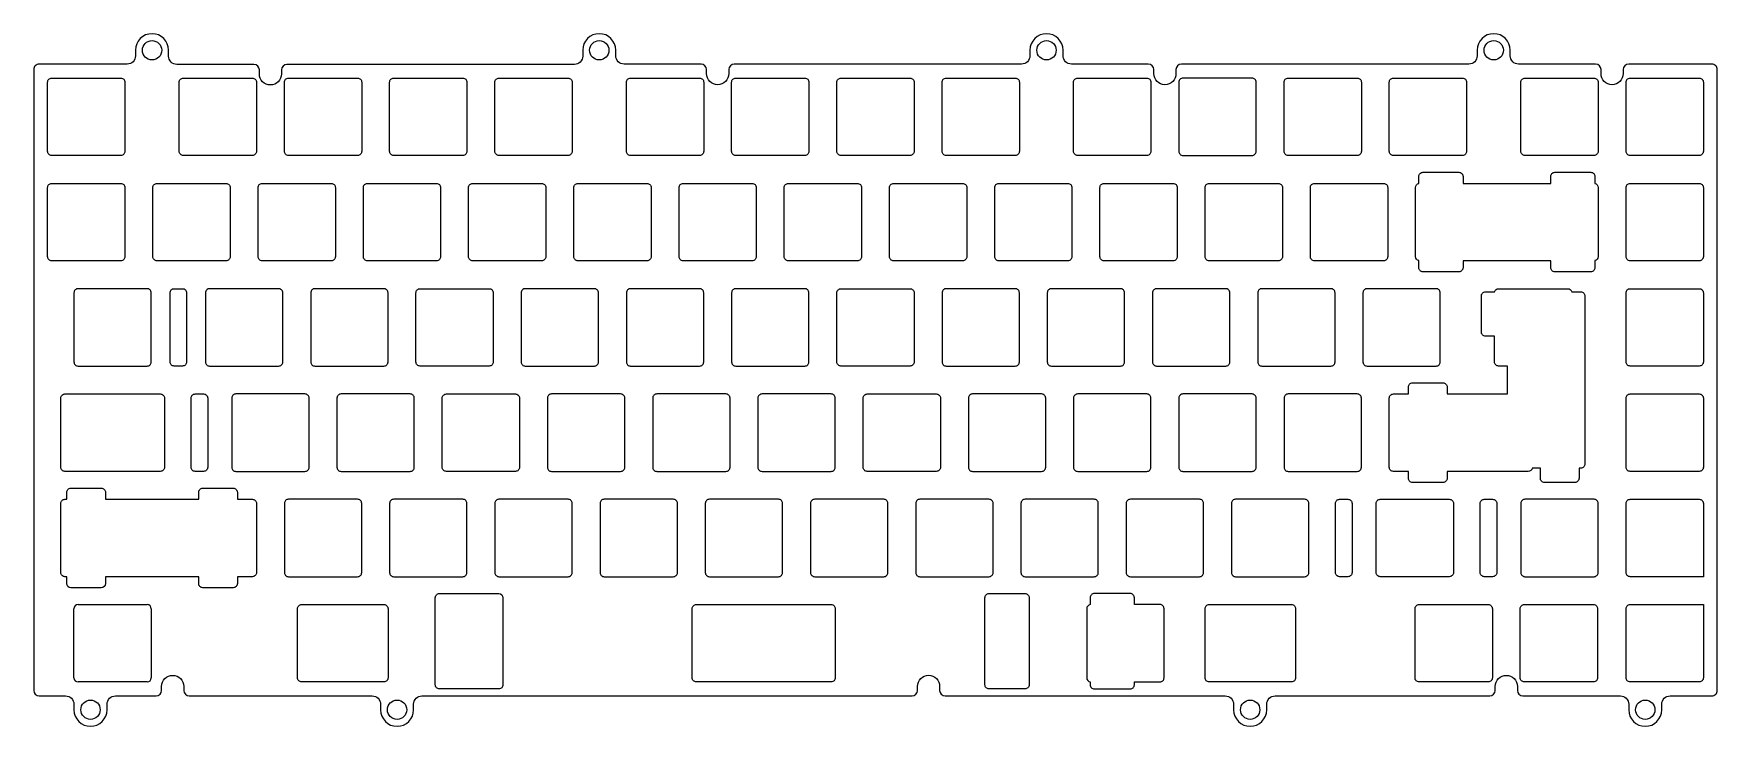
# Model space of a CAD drawing. Header units: millimetres. Extents: x 0 to 305, y -120 to 5.
import ezdxf

# ---------------------------------------------------------------- set-up
doc = ezdxf.new("R2010")
doc.units = ezdxf.units.MM
doc.layers.get('0').update_dxf_attribs({"linetype": 'CONTINUOUS'})

msp = doc.modelspace()

# ---------------------------------------------------------------- linework, layer by layer
for p, q in [((7.29, -111.03), (7.29, -98.53)), ((8.04, -97.78), (20.54, -97.78)), ((21.29, -98.53), (21.29, -111.03)), ((20.54, -111.78), (8.04, -111.78))]:
    msp.add_line(p, q)
for points in [[(304.8, -113.3), (304.8, -1, 0.414214), (303.8, 0), (288.75, 0, 0.413779), (287.75, -1), (287.75, -1.73, -1), (283.75, -1.73), (283.75, -1, 0.413779), (282.75, 0), (268.82, 0, -0.414214), (267.32, 1.5), (267.32, 2.5, 1), (261.32, 2.5), (261.32, 1.5, -0.414214), (259.82, 0), (207.79, 0, 0.413779), (206.79, -1), (206.79, -1.73, -1), (202.79, -1.73), (202.79, -1, 0.413779), (201.79, 0), (187.86, 0, -0.414214), (186.36, 1.5), (186.36, 2.5, 1), (180.36, 2.5), (180.36, 1.5, -0.414214), (178.86, 0), (126.83, 0, 0.413779), (125.83, -1), (125.83, -1.73, -1), (121.83, -1.73), (121.82, -1, 0.413779), (120.82, 0), (106.89, 0, -0.414214), (105.39, 1.5), (105.39, 2.5, 1), (99.39, 2.5), (99.39, 1.44, -0.414214), (97.89, -0.06), (45.86, -0.06, 0.413779), (44.86, -1.06), (44.86, -1.78, -1), (40.86, -1.78), (40.86, -1.06, 0.413779), (39.86, -0.06), (25.93, -0.06, -0.414214), (24.43, 1.44), (24.43, 2.5, 1), (18.43, 2.5), (18.43, 1.5, -0.414214), (16.93, 0), (1, 0, 0.414214), (0, -1), (0, -113.3, 0.414155), (1, -114.3), (5.79, -114.3, -0.414214), (7.29, -115.8), (7.29, -116.8, 1), (13.29, -116.8), (13.29, -115.8, -0.414214), (14.79, -114.3), (22.17, -114.3, 0.413779), (23.17, -113.3), (23.17, -112.58, -1), (27.17, -112.58), (27.17, -113.3, 0.413779), (28.17, -114.3), (61.29, -114.3, -0.414214), (62.79, -115.8), (62.79, -116.8, 1), (68.79, -116.8), (68.79, -115.8, -0.414214), (70.29, -114.3), (159.01, -114.3, 0.413779), (160.01, -113.3), (160.01, -112.57, -1), (164.01, -112.57), (164.01, -113.3, 0.413779), (165.01, -114.3), (215.73, -114.3, -0.414214), (217.23, -115.8), (217.23, -116.8, 1), (223.23, -116.8), (223.23, -115.8, -0.414214), (224.73, -114.3), (263.6, -114.3, 0.413779), (264.6, -113.3), (264.6, -112.58, -1), (268.6, -112.58), (268.6, -113.3, 0.413779), (269.6, -114.3), (287.25, -114.3, -0.414214), (288.75, -115.8), (288.75, -116.8, 1), (294.75, -116.8), (294.75, -115.8, -0.414214), (296.25, -114.3), (303.8, -114.3, 0.414214)], [(15.78, -2.53, -0.414214), (16.52, -3.28), (16.52, -15.78, -0.414214), (15.78, -16.53), (3.28, -16.53, -0.414214), (2.52, -15.78), (2.52, -3.28, -0.414214), (3.28, -2.53)], [(26.34, -3.28, -0.414214), (27.09, -2.53), (39.59, -2.53, -0.414214), (40.34, -3.28), (40.34, -15.78, -0.414214), (39.59, -16.53), (27.09, -16.53, -0.414214), (26.34, -15.78)], [(59.39, -3.28), (59.39, -15.78, -0.414214), (58.64, -16.53), (46.14, -16.53, -0.414214), (45.39, -15.78), (45.39, -3.28, -0.414214), (46.14, -2.53), (58.64, -2.53, -0.414214)], [(78.44, -3.28), (78.44, -15.78, -0.414214), (77.69, -16.53), (65.19, -16.53, -0.414214), (64.44, -15.78), (64.44, -3.28, -0.414214), (65.19, -2.53), (77.69, -2.53, -0.414214)], [(96.74, -2.53, -0.414214), (97.49, -3.28), (97.49, -15.78, -0.414214), (96.74, -16.53), (84.24, -16.53, -0.414214), (83.49, -15.78), (83.49, -3.28, -0.414214), (84.24, -2.53)], [(120.55, -16.53), (108.05, -16.53, -0.414214), (107.3, -15.78), (107.3, -3.28, -0.414214), (108.05, -2.53), (120.55, -2.53, -0.414214), (121.3, -3.28), (121.3, -15.78, -0.414214)], [(140.35, -3.28), (140.35, -15.78, -0.414214), (139.6, -16.53), (127.1, -16.53, -0.414214), (126.35, -15.78), (126.35, -3.28, -0.414214), (127.1, -2.53), (139.6, -2.53, -0.414214)], [(158.65, -2.53, -0.414214), (159.4, -3.28), (159.4, -15.78, -0.414214), (158.65, -16.53), (146.15, -16.53, -0.414214), (145.4, -15.78), (145.4, -3.28, -0.414214), (146.15, -2.53)], [(165.2, -16.53, -0.414214), (164.45, -15.78), (164.45, -3.28, -0.414214), (165.2, -2.53), (177.7, -2.53, -0.414214), (178.45, -3.28), (178.45, -15.78, -0.414214), (177.7, -16.53)], [(202.26, -3.28), (202.26, -15.78, -0.414214), (201.51, -16.53), (189.01, -16.53, -0.414214), (188.26, -15.78), (188.26, -3.28, -0.414214), (189.01, -2.53), (201.51, -2.53, -0.414214)], [(208.06, -2.53, 0.414214), (207.31, -3.28), (207.31, -15.78, 0.414214), (208.06, -16.53), (220.56, -16.53, 0.414214), (221.31, -15.78), (221.31, -3.28, 0.414214), (220.56, -2.53)], [(227.11, -16.53, -0.414214), (226.36, -15.78), (226.36, -3.28, -0.414214), (227.11, -2.53), (239.61, -2.53, -0.414214), (240.36, -3.28), (240.36, -15.78, -0.414214), (239.61, -16.53)], [(246.16, -2.53), (258.66, -2.53, -0.414214), (259.41, -3.28), (259.41, -15.78, -0.414214), (258.66, -16.53), (246.16, -16.53, -0.414214), (245.41, -15.78), (245.41, -3.28, -0.414214)], [(283.22, -3.28), (283.22, -15.78, -0.414214), (282.48, -16.53), (269.98, -16.53, -0.414214), (269.23, -15.78), (269.23, -3.28, -0.414214), (269.98, -2.53), (282.48, -2.53, -0.414214)], [(289.02, -2.53), (301.52, -2.53, -0.414214), (302.27, -3.28), (302.27, -15.78, -0.414214), (301.52, -16.53), (289.02, -16.53, -0.414214), (288.27, -15.78), (288.27, -3.28, -0.414214)], [(251.51, -19.58), (258.01, -19.58, -0.414214), (258.76, -20.33), (258.76, -21.58), (274.64, -21.58), (274.64, -20.33, -0.414214), (275.39, -19.58), (281.89, -19.58, -0.414214), (282.64, -20.33), (282.64, -21.59, -0.351408), (283.22, -22.33), (283.22, -34.83, -0.351408), (282.64, -35.56), (282.64, -36.83, -0.414214), (281.89, -37.58), (275.39, -37.58, -0.414214), (274.64, -36.83), (274.64, -35.58), (258.76, -35.58), (258.76, -36.83, -0.414214), (258.01, -37.58), (251.51, -37.58, -0.414214), (250.76, -36.83), (250.76, -35.56, -0.351408), (250.18, -34.83), (250.18, -22.33, -0.351408), (250.76, -21.59), (250.76, -20.33, -0.414214)], [(16.52, -22.33), (16.52, -34.83, -0.414214), (15.78, -35.58), (3.28, -35.58, -0.414214), (2.52, -34.83), (2.52, -22.33, -0.414214), (3.28, -21.58), (15.78, -21.58, -0.414214)], [(22.32, -35.58, -0.414214), (21.58, -34.83), (21.58, -22.33, -0.414214), (22.32, -21.58), (34.83, -21.58, -0.414214), (35.58, -22.33), (35.58, -34.83, -0.414214), (34.83, -35.58)], [(54.62, -34.83, -0.414214), (53.87, -35.58), (41.38, -35.58, -0.414214), (40.62, -34.83), (40.62, -22.33, -0.414214), (41.38, -21.58), (53.87, -21.58, -0.414214), (54.62, -22.33)], [(60.43, -35.58, -0.414214), (59.68, -34.83), (59.68, -22.33, -0.414214), (60.43, -21.58), (72.93, -21.58, -0.414214), (73.67, -22.33), (73.67, -34.83, -0.414214), (72.93, -35.58)], [(79.47, -21.58), (91.97, -21.58, -0.414214), (92.72, -22.33), (92.72, -34.83, -0.414214), (91.97, -35.58), (79.47, -35.58, -0.414214), (78.72, -34.83), (78.72, -22.33, -0.414214)], [(98.53, -35.58, -0.414214), (97.78, -34.83), (97.78, -22.33, -0.414214), (98.53, -21.58), (111.03, -21.58, -0.414214), (111.78, -22.33), (111.78, -34.83, -0.414214), (111.03, -35.58)], [(116.83, -22.33, -0.414214), (117.58, -21.58), (130.07, -21.58, -0.414214), (130.82, -22.33), (130.82, -34.83, -0.414214), (130.07, -35.58), (117.58, -35.58, -0.414214), (116.83, -34.83)], [(136.62, -35.58, -0.414214), (135.88, -34.83), (135.88, -22.33, -0.414214), (136.62, -21.58), (149.12, -21.58, -0.414214), (149.88, -22.33), (149.88, -34.83, -0.414214), (149.12, -35.58)], [(168.18, -35.58), (155.68, -35.58, -0.414214), (154.93, -34.83), (154.93, -22.33, -0.414214), (155.68, -21.58), (168.18, -21.58, -0.414214), (168.93, -22.33), (168.93, -34.83, -0.414214)], [(174.72, -35.58, -0.414214), (173.98, -34.83), (173.98, -22.33, -0.414214), (174.72, -21.58), (187.22, -21.58, -0.414214), (187.97, -22.33), (187.97, -34.83, -0.414214), (187.22, -35.58)], [(193.78, -21.58), (206.28, -21.58, -0.414214), (207.03, -22.33), (207.03, -34.83, -0.414214), (206.28, -35.58), (193.78, -35.58, -0.414214), (193.03, -34.83), (193.03, -22.33, -0.414214)], [(212.82, -21.58), (225.32, -21.58, -0.414214), (226.08, -22.33), (226.08, -34.83, -0.414214), (225.32, -35.58), (212.82, -35.58, -0.414214), (212.07, -34.83), (212.07, -22.33, -0.414214)], [(244.38, -21.58, -0.414214), (245.13, -22.33), (245.13, -34.83, -0.414214), (244.38, -35.58), (231.88, -35.58, -0.414214), (231.12, -34.83), (231.12, -22.33, -0.414214), (231.88, -21.58)], [(289.02, -21.58), (301.52, -21.58, -0.414214), (302.27, -22.33), (302.27, -34.83, -0.414214), (301.52, -35.58), (289.02, -35.58, -0.414214), (288.27, -34.83), (288.27, -22.33, -0.414214)], [(21.29, -41.38, 0.414214), (20.54, -40.63), (8.04, -40.63, 0.414214), (7.29, -41.38), (7.29, -53.88, 0.414214), (8.04, -54.63), (20.54, -54.63, 0.414214), (21.29, -53.88)], [(26.94, -40.63, -0.414214), (27.69, -41.38), (27.69, -53.88, -0.414214), (26.94, -54.63), (25.44, -54.63, -0.414214), (24.69, -53.88), (24.69, -41.38, -0.414214), (25.44, -40.63)], [(45.1, -53.88), (45.1, -41.38, 0.414214), (44.35, -40.63), (31.85, -40.63, 0.414214), (31.1, -41.38), (31.1, -53.88, 0.414214), (31.85, -54.63), (44.35, -54.63, 0.414214)], [(63.4, -54.63, 0.414214), (64.15, -53.88), (64.15, -41.38, 0.414214), (63.4, -40.63), (50.9, -40.63, 0.414214), (50.15, -41.38), (50.15, -53.88, 0.414214), (50.9, -54.63)], [(69.2, -53.88), (69.2, -41.38, -0.414214), (69.95, -40.63), (82.45, -40.63, -0.414214), (83.2, -41.38), (83.2, -53.88, -0.414214), (82.45, -54.63), (69.95, -54.63, -0.414214)], [(88.25, -53.88, 0.414214), (89, -54.63), (101.5, -54.63, 0.414214), (102.25, -53.88), (102.25, -41.38, 0.414214), (101.5, -40.63), (89, -40.63, 0.414214), (88.25, -41.38)], [(107.3, -41.38), (107.3, -53.88, 0.414214), (108.05, -54.63), (120.55, -54.63, 0.414214), (121.3, -53.88), (121.3, -41.38, 0.414214), (120.55, -40.63), (108.05, -40.63, 0.414214)], [(140.35, -41.38, 0.414214), (139.6, -40.63), (127.1, -40.63, 0.414214), (126.35, -41.38), (126.35, -53.88, 0.414214), (127.1, -54.63), (139.6, -54.63, 0.414214), (140.35, -53.88)], [(158.65, -54.63), (146.15, -54.63, -0.414214), (145.4, -53.88), (145.4, -41.38, -0.414214), (146.15, -40.63), (158.65, -40.63, -0.414214), (159.4, -41.38), (159.4, -53.88, -0.414214)], [(178.45, -41.38, 0.414214), (177.7, -40.63), (165.2, -40.63, 0.414214), (164.45, -41.38), (164.45, -53.88, 0.414214), (165.2, -54.63), (177.7, -54.63, 0.414214), (178.45, -53.88)], [(184.25, -40.63, 0.414214), (183.5, -41.38), (183.5, -53.88, 0.414214), (184.25, -54.63), (196.75, -54.63, 0.414214), (197.5, -53.88), (197.5, -41.38, 0.414214), (196.75, -40.63)], [(202.55, -53.88, 0.414214), (203.3, -54.63), (215.8, -54.63, 0.414214), (216.55, -53.88), (216.55, -41.38, 0.414214), (215.8, -40.63), (203.3, -40.63, 0.414214), (202.55, -41.38)], [(222.35, -40.63, 0.414214), (221.6, -41.38), (221.6, -53.88, 0.414214), (222.35, -54.63), (234.85, -54.63, 0.414214), (235.6, -53.88), (235.6, -41.38, 0.414214), (234.85, -40.63)], [(253.9, -54.63, 0.414214), (254.65, -53.88), (254.65, -41.38, 0.414214), (253.9, -40.63), (241.4, -40.63, 0.414214), (240.65, -41.38), (240.65, -53.88, 0.414214), (241.4, -54.63)], [(245.41, -72.93), (245.41, -60.43, -0.414214), (246.16, -59.68), (248.88, -59.68), (248.88, -58.42, -0.414214), (249.63, -57.67), (255.13, -57.67, -0.414214), (255.88, -58.42), (255.88, -59.68), (266.84, -59.68), (266.84, -54.63), (265.21, -54.63, -0.414214), (264.46, -53.88), (264.46, -49.21), (262.83, -49.21, -0.414214), (262.08, -48.46), (262.08, -41.96, -0.414214), (262.83, -41.21), (264.48, -41.21, -0.351408), (265.21, -40.63), (277.71, -40.63, -0.351408), (278.44, -41.21), (280.09, -41.21, -0.414214), (280.84, -41.96), (280.84, -48.46), (280.84, -50.9), (280.84, -72.34, -0.414214), (280.09, -73.09), (279.76, -73.09), (279.76, -74.93, -0.414214), (279.01, -75.68), (273.51, -75.68, -0.414214), (272.76, -74.93), (272.76, -73.09), (271.3, -73.09, -0.351408), (270.57, -73.68), (255.88, -73.68), (255.88, -74.93, -0.414214), (255.13, -75.68), (249.63, -75.68, -0.414214), (248.88, -74.93), (248.88, -73.68), (246.16, -73.68, -0.414214)], [(288.27, -53.88), (288.27, -41.38, -0.414214), (289.02, -40.63), (301.52, -40.63, -0.414214), (302.27, -41.38), (302.27, -53.88, -0.414214), (301.52, -54.63), (289.02, -54.63, -0.414214)], [(5.66, -59.68), (22.92, -59.68, -0.414214), (23.67, -60.43), (23.67, -72.93, -0.414214), (22.92, -73.68), (5.66, -73.68, -0.414214), (4.91, -72.93), (4.91, -60.43, -0.414214)], [(30.75, -73.68), (29.25, -73.68, -0.414214), (28.5, -72.93), (28.5, -60.43, -0.414214), (29.25, -59.68), (30.75, -59.68, -0.414214), (31.5, -60.43), (31.5, -72.93, -0.414214)], [(49.11, -59.68), (36.61, -59.68, 0.414214), (35.86, -60.43), (35.86, -72.93, 0.414214), (36.61, -73.68), (49.11, -73.68, 0.414214), (49.86, -72.93), (49.86, -60.43, 0.414214)], [(68.91, -72.93), (68.91, -60.43, 0.414214), (68.16, -59.68), (55.66, -59.68, 0.414214), (54.91, -60.43), (54.91, -72.93, 0.414214), (55.66, -73.68), (68.16, -73.68, 0.414214)], [(87.96, -72.93, -0.414214), (87.21, -73.68), (74.71, -73.68, -0.414214), (73.96, -72.93), (73.96, -60.43, -0.414214), (74.71, -59.68), (87.21, -59.68, -0.414214), (87.96, -60.43)], [(93.01, -72.93, 0.414214), (93.76, -73.68), (106.26, -73.68, 0.414214), (107.01, -72.93), (107.01, -60.43, 0.414214), (106.26, -59.68), (93.76, -59.68, 0.414214), (93.01, -60.43)], [(112.06, -72.93, 0.414214), (112.81, -73.68), (125.31, -73.68, 0.414214), (126.06, -72.93), (126.06, -60.43, 0.414214), (125.31, -59.68), (112.81, -59.68, 0.414214), (112.06, -60.43)], [(131.11, -60.43), (131.11, -72.93, 0.414214), (131.86, -73.68), (144.36, -73.68, 0.414214), (145.11, -72.93), (145.11, -60.43, 0.414214), (144.36, -59.68), (131.86, -59.68, 0.414214)], [(164.16, -60.43), (164.16, -72.93, -0.414214), (163.41, -73.68), (150.91, -73.68, -0.414214), (150.16, -72.93), (150.16, -60.43, -0.414214), (150.91, -59.68), (163.41, -59.68, -0.414214)], [(182.46, -59.68), (169.96, -59.68, 0.414214), (169.21, -60.43), (169.21, -72.93, 0.414214), (169.96, -73.68), (182.46, -73.68, 0.414214), (183.21, -72.93), (183.21, -60.43, 0.414214)], [(188.26, -60.43), (188.26, -72.93, 0.414214), (189.01, -73.68), (201.51, -73.68, 0.414214), (202.26, -72.93), (202.26, -60.43, 0.414214), (201.51, -59.68), (189.01, -59.68, 0.414214)], [(208.06, -59.68, 0.414214), (207.31, -60.43), (207.31, -72.93, 0.414214), (208.06, -73.68), (220.56, -73.68, 0.414214), (221.31, -72.93), (221.31, -60.43, 0.414214), (220.56, -59.68)], [(227.11, -59.68, 0.414214), (226.36, -60.43), (226.36, -72.93, 0.414214), (227.11, -73.68), (239.61, -73.68, 0.414214), (240.36, -72.93), (240.36, -60.43, 0.414214), (239.61, -59.68)], [(302.27, -72.93, -0.414214), (301.52, -73.68), (289.02, -73.68, -0.414214), (288.27, -72.93), (288.27, -60.43, -0.414214), (289.02, -59.68), (301.52, -59.68, -0.414214), (302.27, -60.43)], [(39.59, -92.73), (36.87, -92.73), (36.87, -93.97, -0.414214), (36.12, -94.72), (30.62, -94.72, -0.414214), (29.87, -93.97), (29.87, -92.73), (12.99, -92.73), (12.99, -93.97, -0.41421), (12.24, -94.72), (6.74, -94.72, -0.414212), (5.99, -93.97), (5.99, -92.73), (5.66, -92.73, -0.414214), (4.91, -91.98), (4.91, -79.48, -0.414214), (5.66, -78.73), (5.99, -78.73), (5.99, -77.47, -0.414214), (6.74, -76.72), (12.24, -76.72, -0.414214), (12.99, -77.47), (12.99, -78.73), (29.87, -78.73), (29.87, -77.47, -0.414214), (30.62, -76.72), (36.12, -76.72, -0.414214), (36.87, -77.47), (36.87, -78.73), (39.59, -78.73, -0.414214), (40.34, -79.48), (40.34, -91.98, -0.414214)], [(58.64, -92.73, 0.414214), (59.39, -91.98), (59.39, -79.48, 0.414214), (58.64, -78.73), (46.14, -78.73, 0.414214), (45.39, -79.48), (45.39, -91.98, 0.414214), (46.14, -92.73)], [(77.69, -92.73, 0.414214), (78.44, -91.98), (78.44, -79.48, 0.414214), (77.69, -78.73), (65.19, -78.73, 0.414214), (64.44, -79.48), (64.44, -91.98, 0.414214), (65.19, -92.73)], [(96.74, -92.73, 0.414214), (97.49, -91.98), (97.49, -79.48, 0.414214), (96.74, -78.73), (84.24, -78.73, 0.414214), (83.49, -79.48), (83.49, -91.98, 0.414214), (84.24, -92.73)], [(103.29, -78.73, 0.414214), (102.54, -79.48), (102.54, -91.98, 0.414214), (103.29, -92.73), (115.79, -92.73, 0.414214), (116.54, -91.98), (116.54, -79.48, 0.414214), (115.79, -78.73)], [(121.59, -91.98, 0.414214), (122.34, -92.73), (134.84, -92.73, 0.414214), (135.59, -91.98), (135.59, -79.48, 0.414214), (134.84, -78.73), (122.34, -78.73, 0.414214), (121.59, -79.48)], [(153.89, -78.73), (141.39, -78.73, 0.414214), (140.64, -79.48), (140.64, -91.98, 0.414214), (141.39, -92.73), (153.89, -92.73, 0.414214), (154.64, -91.98), (154.64, -79.48, 0.414214)], [(159.69, -79.48), (159.69, -91.98, 0.414214), (160.44, -92.73), (172.94, -92.73, 0.414214), (173.69, -91.98), (173.69, -79.48, 0.414214), (172.94, -78.73), (160.44, -78.73, 0.414214)], [(191.99, -92.73, 0.414214), (192.74, -91.98), (192.74, -79.48, 0.414214), (191.99, -78.73), (179.49, -78.73, 0.414214), (178.74, -79.48), (178.74, -91.98, 0.414214), (179.49, -92.73)], [(211.79, -79.48, 0.414214), (211.04, -78.73), (198.54, -78.73, 0.414214), (197.79, -79.48), (197.79, -91.98, 0.414214), (198.54, -92.73), (211.04, -92.73, 0.414214), (211.79, -91.98)], [(230.09, -78.73), (217.59, -78.73, 0.414214), (216.84, -79.48), (216.84, -91.98, 0.414214), (217.59, -92.73), (230.09, -92.73, 0.414214), (230.84, -91.98), (230.84, -79.48, 0.414214)], [(238.67, -79.48), (238.67, -91.98, -0.414214), (237.92, -92.73), (236.42, -92.73, -0.414214), (235.67, -91.98), (235.67, -79.48, -0.414214), (236.42, -78.73), (237.92, -78.73, -0.414214)], [(243.03, -91.98), (243.03, -79.48, -0.414214), (243.78, -78.73), (256.28, -78.73, -0.414214), (257.03, -79.48), (257.03, -91.98, -0.414214), (256.28, -92.73), (243.78, -92.73, -0.414214)], [(264.12, -78.73, -0.414214), (264.87, -79.48), (264.87, -91.98, -0.414214), (264.12, -92.73), (262.62, -92.73, -0.414214), (261.87, -91.98), (261.87, -79.48, -0.414214), (262.62, -78.73)], [(269.98, -78.73, 0.414214), (269.23, -79.48), (269.23, -91.98, 0.414214), (269.98, -92.73), (282.48, -92.73, 0.414214), (283.22, -91.98), (283.22, -79.48, 0.414214), (282.48, -78.73)], [(289.02, -78.73), (301.52, -78.73, -0.414214), (302.27, -79.48), (302.27, -91.22), (302.27, -92.73), (289.02, -92.73, -0.414214), (288.27, -91.98), (288.27, -79.48, -0.414214)], [(73.46, -95.79), (84.21, -95.79, -0.414213), (84.96, -96.54), (84.96, -112.29, -0.414214), (84.21, -113.04), (73.46, -113.04, -0.414214), (72.71, -112.29), (72.71, -96.54, -0.414214)], [(172.21, -96.53, -0.414214), (172.96, -95.78), (179.46, -95.78, -0.414214), (180.21, -96.53), (180.21, -112.29, -0.414214), (179.46, -113.04), (172.96, -113.04, -0.414214), (172.21, -112.29)], [(191.26, -96.53), (191.26, -97.79, 0.363582), (190.64, -98.53), (190.64, -111.03, 0.363582), (191.26, -111.76), (191.26, -112.29, 0.414214), (192.01, -113.04), (198.51, -113.04, 0.414214), (199.26, -112.29), (199.26, -111.78), (203.89, -111.78, 0.414214), (204.64, -111.03), (204.64, -98.53, 0.414214), (203.89, -97.78), (199.26, -97.78), (199.26, -96.53, 0.414214), (198.51, -95.78), (192.01, -95.78, 0.414214)], [(63.4, -97.78, -0.414214), (64.15, -98.53), (64.15, -111.03, -0.414214), (63.4, -111.78), (48.52, -111.78, -0.414214), (47.77, -111.03), (47.77, -98.53, -0.414214), (48.52, -97.78)], [(119.96, -97.78), (144.36, -97.78, -0.414214), (145.11, -98.53), (145.11, -111.03, -0.414214), (144.36, -111.78), (119.96, -111.78, -0.414214), (119.21, -111.03), (119.21, -98.53, -0.414214)], [(228.46, -98.53), (228.46, -111.03, -0.414214), (227.71, -111.78), (212.82, -111.78, -0.414214), (212.07, -111.03), (212.07, -98.53, -0.414214), (212.82, -97.78), (227.71, -97.78, -0.414214)], [(250.82, -97.78), (263.32, -97.78, -0.414214), (264.07, -98.53), (264.07, -111.03, -0.414214), (263.32, -111.78), (250.82, -111.78, -0.414214), (250.07, -111.03), (250.07, -98.53, -0.414214)], [(269.87, -97.78), (282.37, -97.78, -0.414214), (283.12, -98.53), (283.12, -111.03, -0.414214), (282.37, -111.78), (269.87, -111.78, -0.414214), (269.12, -111.03), (269.12, -98.53, -0.414214)], [(302.27, -98.53), (302.27, -111.03, -0.414214), (301.52, -111.78), (289.02, -111.78, -0.414214), (288.27, -111.03), (288.27, -98.53, -0.414214), (289.02, -97.78), (302.27, -97.78)]]:
    msp.add_lwpolyline(points, format="xyb", close=True)
for centre in [(21.43, 2.5), (102.39, 2.5), (183.36, 2.5), (264.32, 2.5), (10.29, -116.8), (65.79, -116.8), (220.23, -116.8), (291.75, -116.8)]:
    msp.add_circle(centre, 1.75)
for centre, start, end in [((8.04, -98.53), 90, 180), ((20.54, -98.53), 0, 90), ((8.04, -111.03), 180, 270), ((20.54, -111.03), -90, 0)]:
    msp.add_arc(centre, 0.75, start, end)

doc.saveas('drawing.dxf')
